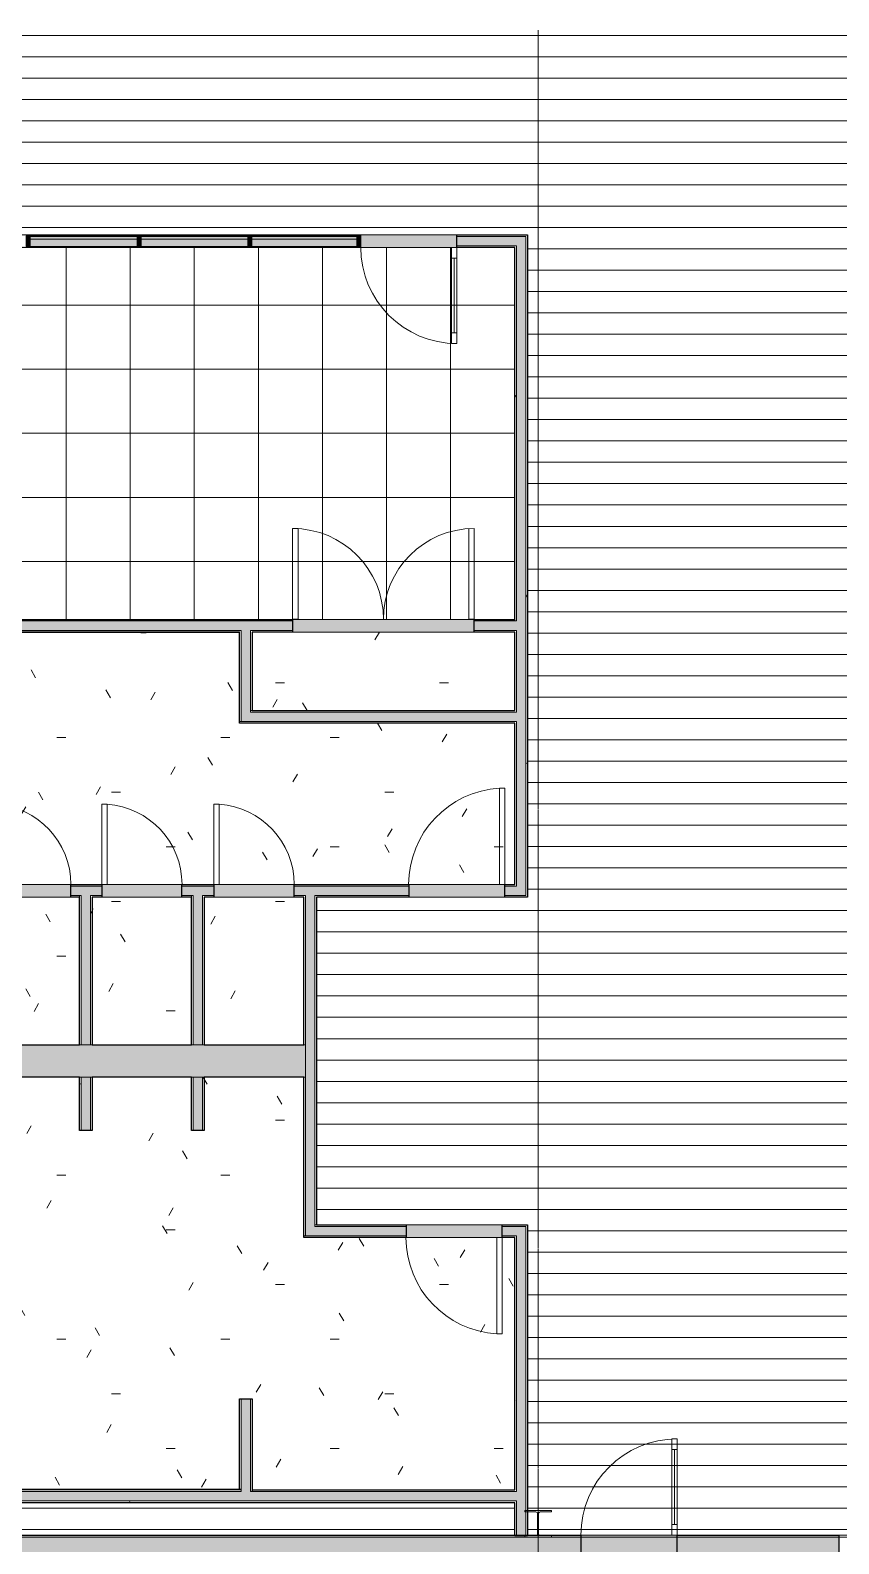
# Model space of a CAD drawing. Header units: inches. Extents: x -2114 to 4522, y -999 to 1712.
# Drawn here: x 932 to 1235, y -691 to -124 of the extents above; entities that cross this region are included whole.
import ezdxf

# ---------------------------------------------------------------- set-up
doc = ezdxf.new("R2010")
doc.units = ezdxf.units.IN
doc.header["$MEASUREMENT"] = 0
doc.linetypes.add('Grid Line 1_2_', pattern=[0.875, 0.5, -0.125, 0.125, -0.125])
for name, color, linetype, lineweight in [('A-CLNG-PATT', 13, 'Continuous', 9), ('A-DOOR', 31, 'Continuous', 9), ('A-DOOR-GLAZ', 31, 'Continuous', 15), ('A-GLAZ-CURT', 52, 'Continuous', 9), ('A-GLAZ-CWMG', 51, 'Continuous', 9), ('A-ROOF-PATT', 132, 'Continuous', 9), ('A-WALL', 113, 'Continuous', 9), ('A-WALL-PATT', 111, 'Continuous', 25), ('I-WALL', 2, 'Continuous', 9), ('L-SITE-WALL', 31, 'Continuous', 9), ('Q-SPCQ', 91, 'Continuous', 9), ('S-COLS', 52, 'Continuous', 9), ('S-GRID', 1, 'Continuous', 9)]:
    doc.layers.add(name, color=color, linetype=linetype, lineweight=lineweight)
pattern_1 = [(0, (0, 0), (81.92, 20.48), [3.379, -58.061, 3.379, -58.061, -327.68]), (0, (0, 0), (81.92, 20.48), [-122.88, 3.379, -119.501, 3.379, -58.061, -143.36]), (0, (0, 0), (81.92, 20.48), [-307.2, 3.379, -37.581, 3.379, -99.021]), (120, (30.72, 10.24), (-58.6962, 60.7048), [3.379, -58.061, 3.379, -58.061, -327.68]), (120, (30.72, 10.24), (-58.6962, 60.7048), [-122.88, 3.379, -119.501, 3.379, -58.061, -143.36]), (120, (30.72, 10.24), (-58.6962, 60.7048), [-307.2, 3.379, -37.581, 3.379, -99.021]), (240, (40.96, 51.2), (-23.2238, -81.1848), [3.379, -58.061, 3.379, -58.061, -327.68]), (240, (40.96, 51.2), (-23.2238, -81.1848), [-122.88, 3.379, -119.501, 3.379, -58.061, -143.36]), (240, (40.96, 51.2), (-23.2238, -81.1848), [-307.2, 3.379, -37.581, 3.379, -99.021])]

# ---------------------------------------------------------------- blocks, each defined once
blk = doc.blocks.new('Single-Glass 1 - 36_ x 84_-598703-REFLECTED CEILING PLAN - WAREHOUSE')
at = {"layer": 'A-DOOR', "color": 90, "lineweight": 13}
for p, q in [((16, 37.625), (16, 41.625)), ((18, 41.625), (16, 41.625)), ((18, 37.625), (18, 41.625)), ((16, 37.625), (18, 37.625)), ((16, 9.625), (18, 9.625)), ((16, 5.625), (16, 9.625)), ((18, 5.625), (18, 9.625)), ((18, 5.625), (16, 5.625))]:
    blk.add_line(p, q, dxfattribs=at)
at = {"layer": 'A-DOOR', "color": 7}
for p, q in [((16, 9.625), (16, 37.625)), ((18, 9.625), (18, 37.625))]:
    blk.add_line(p, q, dxfattribs=at)
blk.add_arc((18, 5.625), 36, 90, 180, dxfattribs=at)
at = {"layer": 'A-DOOR-GLAZ', "color": 130}
blk.add_line((17, 37.625), (17, 9.625), dxfattribs=at)
blk = doc.blocks.new('Open Source Metal Building_Exterior_rvt-1-REFLECTED CEILING PLAN - WAREHOUSE')
at = {"layer": 'A-ROOF-PATT'}
h = blk.add_hatch(dxfattribs=at)
h.set_pattern_fill('FP_18', style=0, pattern_type=2)
h.set_pattern_definition([(180, (-24239.079, 22238.23), (1e-15, 7.993), [])])
h.paths.add_polyline_path([(-2112.12, -700.56), (367.94, -700.56), (367.94, -698.96), (-2113.62, -698.96), (-2113.62, -700.56), (-2113.19, -700.56)], flags=0)
h.paths.add_polyline_path([(889.03, -700.56), (891.64, -700.56), (891.64, -698.96), (641.67, -698.96), (641.67, -700.56), (862.26, -700.56)], flags=0)
h.paths.add_polyline_path([(4511.44, -700.56), (4521.94, -700.56), (4521.94, -698.96), (2044.81, -698.96), (2044.81, -700.56), (2852.15, -700.56)], flags=0)
h.paths.add_polyline_path([(634.17, -700.56), (634.17, -698.96), (627.56, -698.96), (627.56, -700.56)], flags=0)
h.paths.add_polyline_path([(622.81, -700.56), (622.81, -698.96), (387.19, -698.96), (387.19, -700.56), (618.25, -700.56)], flags=0)
h.paths.add_polyline_path([(379.69, -700.56), (379.69, -698.96), (379.19, -698.96), (379.19, -700.56)], flags=0)
h.paths.add_polyline_path([(1945.19, -699.59), (1945.19, -698.96), (1944.56, -698.96), (1944.56, -699.59)], flags=0)
h.paths.add_polyline_path([(1769.05, -687.71), (1800.56, -687.7), (1800.77, -687.21), (1800.77, -679.73), (1800.56, -679.24), (1800.08, -679.04), (1795.94, -679.04), (1795.94, -678.48), (1805.94, -678.48), (1805.94, -679.04), (1801.8, -679.04), (1801.31, -679.24), (1801.11, -679.73), (1801.11, -687.21), (1801.34, -687.71), (2028.94, -687.7), (2029.14, -687.21), (2029.14, -679.73), (2028.94, -679.24), (2028.45, -679.04), (2024.31, -679.04), (2024.31, -678.48), (2034.31, -678.48), (2034.31, -679.04), (2030.17, -679.04), (2029.68, -679.24), (2029.48, -679.73), (2029.48, -687.21), (2029.71, -687.71), (4510.69, -687.71), (4510.69, 505.06), (-2102.37, 505.06), (-2102.37, -325.34), (-1740, -325.34), (-1740, -687.71), (383.06, -687.7), (383.27, -687.21), (383.27, -679.73), (383.06, -679.24), (382.58, -679.04), (378.44, -679.04), (378.44, -678.48), (388.44, -678.48), (388.44, -679.04), (384.3, -679.04), (383.81, -679.24), (383.61, -679.73), (383.61, -687.21), (383.84, -687.71), (637.54, -687.7), (637.75, -687.21), (637.75, -679.73), (637.54, -679.24), (637.05, -679.04), (632.92, -679.04), (632.92, -678.48), (642.92, -678.48), (642.92, -679.04), (638.78, -679.04), (638.29, -679.24), (638.09, -679.73), (638.09, -687.21), (638.32, -687.71), (760.61, -687.71), (760.61, -200.84), (1118.36, -200.84), (1118.36, -448.84), (1039.36, -448.84), (1039.36, -571.59), (1118.36, -571.59), (1118.36, -678.48), (1127.35, -678.48), (1127.35, -679.04), (1123.21, -679.04), (1122.73, -679.24), (1122.52, -679.73), (1122.52, -687.21), (1122.75, -687.71), (1348.98, -687.7), (1349.18, -687.21), (1349.18, -679.73), (1348.98, -679.24), (1348.49, -679.04), (1344.35, -679.04), (1344.35, -678.48), (1354.35, -678.48), (1354.35, -679.04), (1350.21, -679.04), (1349.73, -679.24), (1349.52, -679.73), (1349.52, -687.21), (1349.75, -687.71), (1591.98, -687.7), (1592.18, -687.21), (1592.18, -679.73), (1591.98, -679.24), (1591.49, -679.04), (1587.35, -679.04), (1587.35, -678.48), (1597.35, -678.48), (1597.35, -679.04), (1593.21, -679.04), (1592.73, -679.24), (1592.52, -679.73), (1592.52, -687.21), (1592.75, -687.71), (1644.4, -687.71)], flags=0)
h.paths.add_polyline_path([(765.36, -687.71), (895.02, -687.7), (895.23, -687.21), (895.23, -679.73), (895.02, -679.24), (894.53, -679.04), (890.39, -679.04), (890.39, -678.48), (900.39, -678.48), (900.39, -679.04), (896.26, -679.04), (895.77, -679.24), (895.56, -679.73), (895.56, -687.21), (895.79, -687.71), (1113.61, -687.71), (1113.61, -675.59), (765.36, -675.59)], flags=0)
h.paths.add_polyline_path([(1118.36, -687.71), (1121.98, -687.7), (1122.18, -687.21), (1122.18, -679.73), (1121.98, -679.24), (1121.49, -679.04), (1118.36, -679.04), (1118.36, -687.7)], flags=0)
at = {"layer": 'A-WALL-PATT', "lineweight": 9}
h = blk.add_hatch(dxfattribs=at)
h.set_pattern_fill('FP_14', color=253, style=0, pattern_type=2)
h.set_pattern_definition([(161.57, (1.28, 1.28), (-10.2404037, -0.0005683), [0, -72.858, 8.09, 0]), (18.43, (-1.28, 1.28), (-10.2404037, 0.0005683), [0, -72.858, 8.09, 0]), (108.43, (1.28, 1.28), (5.118465, -25.601926), [24.282, -56.666]), (71.57, (-1.28, 1.28), (5.118465, 25.601926), [24.282, -56.666])])
h.paths.add_polyline_path([(4519.44, -696.46), (4519.44, -688.46), (1644.4, -688.46), (1644.4, -696.46), (2852.15, -696.46)], flags=0)
h.paths.add_polyline_path([(-2103.12, -696.46), (385.56, -696.46), (385.56, -688.46), (-2103.12, -688.46)], flags=0)
h.paths.add_polyline_path([(1608.4, -696.46), (1608.4, -688.46), (1540.94, -688.46), (1540.94, -696.46)], flags=0)
h.paths.add_polyline_path([(421.56, -696.46), (1138.4, -696.46), (1138.4, -688.46), (421.56, -688.46)], flags=0)
h.paths.add_polyline_path([(1234.94, -696.46), (1234.94, -688.46), (1174.4, -688.46), (1174.4, -696.46), (1227.5, -696.46)], flags=0)
at = {"layer": 'L-SITE-WALL', "lineweight": 5}
h = blk.add_hatch(color=21, dxfattribs=at)
h.paths.add_polyline_path([(922.87, -688.46), (1138.4, -688.46), (1138.4, -687.71), (421.56, -687.71), (421.56, -688.46), (889.03, -688.46)], flags=0)
h.paths.add_polyline_path([(4511.44, -688.46), (4511.44, -687.71), (1644.4, -687.71), (1644.4, -688.46), (2852.15, -688.46)], flags=0)
h.paths.add_polyline_path([(-2102.37, -688.46), (385.56, -688.46), (385.56, -687.71), (-2102.37, -687.71)], flags=0)
h.paths.add_polyline_path([(1608.4, -688.46), (1608.4, -687.71), (1540.94, -687.71), (1540.94, -688.46)], flags=0)
h.paths.add_polyline_path([(1234.94, -688.46), (1234.94, -687.71), (1174.4, -687.71), (1174.4, -688.46), (1227.5, -688.46)], flags=0)
blk.add_hatch(color=8, dxfattribs=at).paths.add_polyline_path([(1138.4, -698.96), (1174.4, -698.96), (1174.4, -687.71), (1138.4, -687.71), (1138.4, -697.46)], flags=0)
at = {"layer": 'A-WALL', "color": 7}
for p, q in [((421.56, -688.46), (1138.4, -688.46)), ((1174.4, -688.46), (1234.94, -688.46))]:
    blk.add_line(p, q, dxfattribs=at)
at = {"layer": 'L-SITE-WALL', "color": 250, "lineweight": 25}
for p, q in [((421.56, -687.71), (1138.4, -687.71)), ((1138.4, -687.71), (1138.4, -698.96)), ((1174.4, -698.96), (1174.4, -687.71)), ((1174.4, -687.71), (1234.94, -687.71)), ((1234.94, -687.71), (1234.94, -698.96))]:
    blk.add_line(p, q, dxfattribs=at)
at = {"layer": 'L-SITE-WALL', "color": 7}
for p, q in [((1174.4, -687.71), (1138.4, -687.71)), ((1348.95, -687.71), (1234.94, -687.71))]:
    blk.add_line(p, q, dxfattribs=at)
at = {"layer": 'S-COLS', "color": 130, "lineweight": 15}
for p, q in [((1117.35, -678.48), (1127.35, -678.48)), ((1117.35, -679.04), (1117.35, -678.48)), ((1121.49, -679.04), (1117.35, -679.04)), ((1122.18, -687.21), (1122.18, -679.73)), ((1122.52, -679.73), (1122.52, -687.21)), ((1127.35, -679.04), (1123.21, -679.04)), ((1127.35, -678.48), (1127.35, -679.04)), ((1117.35, -688.46), (1117.35, -687.9)), ((1117.35, -687.9), (1121.49, -687.9)), ((1127.35, -688.46), (1117.35, -688.46)), ((1123.21, -687.9), (1127.35, -687.9)), ((1127.35, -687.9), (1127.35, -688.46))]:
    blk.add_line(p, q, dxfattribs=at)
for centre, start, end in [((1121.49, -679.73), 0, 90), ((1123.21, -679.73), 90, 180), ((1121.49, -687.21), 270, 0), ((1123.21, -687.21), 180, 270)]:
    blk.add_arc(centre, 0.691, start, end, dxfattribs=at)
at = {"layer": 'S-GRID', "linetype": 'Grid Line 1_2_'}
for p, q in [((1122.35, -999.48), (1122.35, -124.28)), ((329.05, -688.46), (2105.65, -688.46))]:
    blk.add_line(p, q, dxfattribs=at)
at = {"lineweight": 9}
blk.add_blockref('Single-Glass 1 - 36_ x 84_-598703-REFLECTED CEILING PLAN - WAREHOUSE', (1156.4, -693.34), dxfattribs=at)
blk = doc.blocks.new('Single-Flush - 36_ x 84_-340239-REFLECTED CEILING PLAN - WAREHOUSE')
at = {"layer": 'A-DOOR', "lineweight": 13}
for p, q in [((16, 2.37), (16, 38.39)), ((18, 38.39), (16, 38.39)), ((18, 2.37), (18, 38.39)), ((18, 2.37), (16, 2.37))]:
    blk.add_line(p, q, dxfattribs=at)
at = {"layer": 'A-DOOR'}
blk.add_arc((18, 2.37), 36.07, 93.1789, 180, dxfattribs=at)
blk = doc.blocks.new('Single-Flush - 36_ x 84_-340240-REFLECTED CEILING PLAN - WAREHOUSE')
at = {"layer": 'A-DOOR', "lineweight": 13}
for p, q in [((16, -2.37), (16, -38.39)), ((18, -2.37), (16, -2.37)), ((18, -2.37), (18, -38.39)), ((18, -38.39), (16, -38.39))]:
    blk.add_line(p, q, dxfattribs=at)
at = {"layer": 'A-DOOR'}
blk.add_arc((18, -2.37), 36.07, 180, 266.8211, dxfattribs=at)
blk = doc.blocks.new('Single-Flush - 30_ x 80_-506743-REFLECTED CEILING PLAN - WAREHOUSE')
at = {"layer": 'A-DOOR', "lineweight": 13}
for p, q in [((13, -2.375), (13, -32.375)), ((15, -2.375), (13, -2.375)), ((15, -2.375), (15, -32.375)), ((15, -32.375), (13, -32.375))]:
    blk.add_line(p, q, dxfattribs=at)
at = {"layer": 'A-DOOR'}
blk.add_arc((15, -2.375), 30.067, 180, 266.18593, dxfattribs=at)
blk = doc.blocks.new('Rectangular Mullion - 2_5_ x 5_ rectangular-700938-REFLECTED CEILING PLAN - WAREHOUSE')
at = {"layer": 'A-GLAZ-CWMG'}
h = blk.add_hatch(color=256, dxfattribs=at)
h.paths.add_polyline_path([(1054.48, -205.21), (1054.48, -202.46), (1015.23, -202.46), (1015.23, -205.21)], flags=0)
h.paths.add_polyline_path([(1054.48, -201.46), (1054.48, -201.21), (1015.23, -201.21), (1015.23, -201.46)], flags=0)
for p, q in [((1015.23, -201.21), (1054.48, -201.21)), ((1015.23, -205.21), (1054.48, -205.21))]:
    blk.add_line(p, q, dxfattribs=at)
blk = doc.blocks.new('Rectangular Mullion - 2_5_ x 5_ rectangular-613860-REFLECTED CEILING PLAN - WAREHOUSE')
at = {"layer": 'A-GLAZ-CWMG'}
blk.add_hatch(color=256, dxfattribs=at).paths.add_polyline_path([(0, 2), (0, -2), (-1.5, -2), (-1.5, 2)], flags=0)
at = {"layer": 'A-GLAZ-CWMG', "lineweight": 13}
for p, q in [((0, 2), (-1.5, 2)), ((-1.5, 2), (-1.5, -2)), ((0, -2), (0, 2)), ((-1.5, -2), (0, -2))]:
    blk.add_line(p, q, dxfattribs=at)
blk = doc.blocks.new('System Panel - Glazed-700943-REFLECTED CEILING PLAN - WAREHOUSE')
at = {"layer": 'A-GLAZ-CURT'}
blk.add_hatch(color=256, dxfattribs=at).paths.add_polyline_path([(-20, 0.75), (20, 0.75), (20, 1.75), (-20, 1.75)], flags=0)
for p, q in [((-20, 0.75), (-20, 1.75)), ((-20, 1.75), (20, 1.75)), ((20, 0.75), (-20, 0.75)), ((20, 1.75), (20, 0.75))]:
    blk.add_line(p, q, dxfattribs=at)
blk = doc.blocks.new('System Panel - Glazed-700944-REFLECTED CEILING PLAN - WAREHOUSE')
at = {"layer": 'A-GLAZ-CURT'}
blk.add_hatch(color=256, dxfattribs=at).paths.add_polyline_path([(20, 0.75), (20, 1.75), (-20, 1.75), (-20, 0.75)], flags=0)
for p, q in [((-20, 0.75), (-20, 1.75)), ((-20, 1.75), (20, 1.75)), ((20, 0.75), (-20, 0.75)), ((20, 1.75), (20, 0.75))]:
    blk.add_line(p, q, dxfattribs=at)
blk = doc.blocks.new('Rectangular Mullion - 2_5_ x 5_ rectangular-700940-REFLECTED CEILING PLAN - WAREHOUSE')
at = {"layer": 'A-GLAZ-CWMG'}
h = blk.add_hatch(color=256, dxfattribs=at)
h.paths.add_polyline_path([(807.73, -205.21), (847.73, -205.21), (847.73, -202.46), (807.73, -202.46)], flags=0)
h.paths.add_polyline_path([(821.33, -201.46), (847.73, -201.46), (847.73, -201.21), (807.73, -201.21), (807.73, -201.46)], flags=0)
for p, q in [((807.73, -201.21), (847.73, -201.21)), ((807.73, -205.21), (847.73, -205.21))]:
    blk.add_line(p, q, dxfattribs=at)
blk = doc.blocks.new('Rectangular Mullion - 2_5_ x 5_ rectangular-613858-REFLECTED CEILING PLAN - WAREHOUSE')
at = {"layer": 'A-GLAZ-CWMG'}
blk.add_hatch(color=256, dxfattribs=at).paths.add_polyline_path([(0.75, 2), (0.75, -2), (-0.75, -2), (-0.75, 2)], flags=0)
at = {"layer": 'A-GLAZ-CWMG', "lineweight": 13}
for p, q in [((0.75, 2), (-0.75, 2)), ((-0.75, 2), (-0.75, -2)), ((0.75, -2), (0.75, 2)), ((-0.75, -2), (0.75, -2))]:
    blk.add_line(p, q, dxfattribs=at)
blk = doc.blocks.new('Single-Glass 1 - 36_ x 84_-564716-REFLECTED CEILING PLAN - WAREHOUSE')
at = {"layer": 'A-DOOR', "lineweight": 13}
for p, q in [((16, -2.375), (16, -6.375)), ((18, -2.375), (16, -2.375)), ((18, -2.375), (18, -6.375)), ((16, -6.375), (18, -6.375)), ((16, -34.375), (16, -38.375)), ((16, -34.375), (18, -34.375)), ((18, -38.375), (16, -38.375)), ((18, -34.375), (18, -38.375))]:
    blk.add_line(p, q, dxfattribs=at)
at = {"layer": 'A-DOOR'}
for p, q in [((16, -6.375), (16, -34.375)), ((18, -6.375), (18, -34.375))]:
    blk.add_line(p, q, dxfattribs=at)
blk.add_arc((18, -2.375), 36, 180, 270, dxfattribs=at)
at = {"layer": 'A-DOOR-GLAZ'}
blk.add_line((17, -34.375), (17, -6.375), dxfattribs=at)
blk = doc.blocks.new('System Panel - Glazed-700942-REFLECTED CEILING PLAN - WAREHOUSE')
at = {"layer": 'A-GLAZ-CURT'}
blk.add_hatch(color=256, dxfattribs=at).paths.add_polyline_path([(19.625, 0.75), (19.625, 1.75), (-19.625, 1.75), (-19.625, 0.75)], flags=0)
for p, q in [((-19.625, 0.75), (-19.625, 1.75)), ((-19.625, 1.75), (19.625, 1.75)), ((19.625, 0.75), (-19.625, 0.75)), ((19.625, 1.75), (19.625, 0.75))]:
    blk.add_line(p, q, dxfattribs=at)
blk = doc.blocks.new('Bradley-Washroom_Accessories-Mirrors-747_Standard - 60_ x 36_ _ BradEX 2-663032-REFLECTED CEILING PLAN - WAREHOUSE')
at = {"layer": 'Q-SPCQ'}
h = blk.add_hatch(color=256, dxfattribs=at)
h.paths.add_polyline_path([(902.01, -670.84), (902.01, -670.59), (867.01, -670.59), (867.01, -670.84), (889.03, -670.84)], flags=0)
h.paths.add_polyline_path([(904.01, -670.84), (974.01, -670.84), (974.01, -670.59), (904.01, -670.59)], flags=0)
h.paths.add_polyline_path([(976.01, -670.84), (1011.01, -670.84), (1011.01, -670.59), (976.01, -670.59)], flags=0)
for points in [[(904.01, -670.84), (904.01, -670.55), (902.01, -670.55), (902.01, -670.84)], [(976.01, -670.84), (976.01, -670.55), (974.01, -670.55), (974.01, -670.84)]]:
    blk.add_hatch(color=256, dxfattribs=at).paths.add_polyline_path(points, flags=0)
for p, q in [((902.01, -670.59), (867.01, -670.59)), ((867.01, -670.84), (867.01, -670.59)), ((867.01, -670.84), (902.01, -670.84)), ((902.01, -670.55), (902.01, -670.84)), ((904.01, -670.55), (902.01, -670.55)), ((904.01, -670.84), (902.01, -670.84)), ((904.01, -670.84), (904.01, -670.55)), ((974.01, -670.59), (904.01, -670.59)), ((904.01, -670.84), (974.01, -670.84)), ((974.01, -670.55), (974.01, -670.84)), ((976.01, -670.55), (974.01, -670.55)), ((976.01, -670.84), (974.01, -670.84)), ((976.01, -670.84), (976.01, -670.55)), ((1011.01, -670.59), (976.01, -670.59)), ((976.01, -670.84), (1011.01, -670.84)), ((1011.01, -670.84), (1011.01, -670.59))]:
    blk.add_line(p, q, dxfattribs=at)
blk = doc.blocks.new('Double-Flush - 68_ x 80_-701900-REFLECTED CEILING PLAN - WAREHOUSE')
at = {"layer": 'A-DOOR', "lineweight": 13}
for p, q in [((-34, 36.38), (-32, 36.38)), ((-34, 2.38), (-34, 36.38)), ((-32, 2.38), (-32, 36.38)), ((32, 2.38), (32, 36.32)), ((34, 2.38), (34, 36.38)), ((-34, 2.38), (-32, 2.38)), ((34, 2.38), (32, 2.38))]:
    blk.add_line(p, q, dxfattribs=at)
at = {"layer": 'A-DOOR'}
for centre, start, end in [((-34, 2.38), 0, 90), ((34, 2.38), 90, 180)]:
    blk.add_arc(centre, 34, start, end, dxfattribs=at)

msp = doc.modelspace()

# ---------------------------------------------------------------- hatches: boundary and pattern name
at = {"layer": 'A-CLNG-PATT'}
h = msp.add_hatch(dxfattribs=at)
h.set_pattern_fill('FP_11', color=256, style=0, pattern_type=2)
h.set_pattern_definition([(180, (945.61, -275.21), (3e-15, 24), []), (90, (945.61, -275.21), (24, -1e-15), [])])
h.paths.add_polyline_path([(821.33, -344.84), (1113.61, -344.84), (1113.61, -205.59), (765.36, -205.59), (765.36, -344.84)], flags=0)
h = msp.add_hatch(dxfattribs=at)
h.set_pattern_fill('FP_1', color=256, style=0, pattern_type=2)
h.set_pattern_definition(pattern_1)
h.paths.add_polyline_path([(1024.42, -444.09), (1113.61, -444.09), (1113.61, -383.71), (1010.61, -383.71), (1010.61, -349.84), (867.01, -349.84), (867.01, -383.71), (765.36, -383.71), (765.36, -444.09), (1000.98, -444.09)], flags=0)
h.paths.add_polyline_path([(821.33, -378.96), (862.26, -378.96), (862.26, -349.59), (765.36, -349.59), (765.36, -378.96), (779.81, -378.96)], flags=0)
h.paths.add_polyline_path([(1113.61, -378.96), (1113.61, -349.59), (1015.36, -349.59), (1015.36, -378.96), (1092.11, -378.96)], flags=0)
h = msp.add_hatch(dxfattribs=at)
h.set_pattern_fill('FP_1', color=256, style=0, pattern_type=2)
h.set_pattern_definition(pattern_1)
h.paths.add_polyline_path([(950.61, -504.21), (950.61, -448.84), (914.11, -448.84), (914.11, -504.21)], flags=0)
h = msp.add_hatch(dxfattribs=at)
h.set_pattern_fill('FP_1', color=256, style=0, pattern_type=2)
h.set_pattern_definition(pattern_1)
h.paths.add_polyline_path([(956.72, -504.21), (992.61, -504.21), (992.61, -448.84), (955.36, -448.84), (955.36, -504.21)], flags=0)
h = msp.add_hatch(dxfattribs=at)
h.set_pattern_fill('FP_1', color=256, style=0, pattern_type=2)
h.set_pattern_definition(pattern_1)
h.paths.add_polyline_path([(997.36, -504.21), (1034.61, -504.21), (1034.61, -448.84), (997.36, -448.84), (997.36, -451.79)], flags=0)
h = msp.add_hatch(dxfattribs=at)
h.set_pattern_fill('FP_1', color=256, style=0, pattern_type=2)
h.set_pattern_definition(pattern_1)
h.paths.add_polyline_path([(765.36, -670.84), (862.26, -670.84), (862.26, -641.46), (765.36, -641.46), (765.36, -644.94)], flags=0)
h.paths.add_polyline_path([(1015.36, -670.84), (1113.61, -670.84), (1113.61, -576.34), (1034.61, -576.34), (1034.61, -516.21), (997.36, -516.21), (997.36, -536.21), (992.61, -536.21), (992.61, -516.21), (955.36, -516.21), (955.36, -536.21), (950.61, -536.21), (950.61, -516.21), (914.11, -516.21), (914.11, -576.34), (765.36, -576.34), (765.36, -636.71), (867.01, -636.71), (867.01, -670.59), (1010.61, -670.59), (1010.61, -636.71), (1015.36, -636.71), (1015.36, -644.94)], flags=0)
at = {"layer": 'A-WALL'}
msp.add_hatch(color=256, dxfattribs=at).paths.add_polyline_path([(872.23, -516.21), (1035.23, -516.21), (1035.23, -504.21), (764.73, -504.21), (764.73, -516.21), (868.73, -516.21)], flags=0)
at = {"layer": 'A-WALL-PATT', "lineweight": 9}
h = msp.add_hatch(dxfattribs=at)
h.set_pattern_fill('FP_1', color=256, style=0, pattern_type=2)
h.set_pattern_definition(pattern_1)
h.paths.add_polyline_path([(1113.61, -201.46), (1117.73, -201.46), (1117.73, -200.84), (1091.98, -200.84), (1091.98, -201.46), (1092.11, -201.46)], flags=0)
h.paths.add_polyline_path([(764.73, -201.46), (765.48, -201.46), (765.48, -200.84), (761.23, -200.84), (761.23, -201.46)], flags=0)
h = msp.add_hatch(dxfattribs=at)
h.set_pattern_fill('FP_1', color=256, style=0, pattern_type=2)
h.set_pattern_definition(pattern_1)
h.paths.add_polyline_path([(1117.73, -344.84), (1118.36, -344.84), (1118.36, -200.84), (1117.73, -200.84), (1117.73, -258.63)], flags=0)
h = msp.add_hatch(dxfattribs=at)
h.set_pattern_fill('FP_1', color=256, style=0, pattern_type=2)
h.set_pattern_definition(pattern_1)
h.paths.add_polyline_path([(1114.23, -345.46), (1114.23, -204.96), (1113.61, -204.96), (1113.61, -345.46)], flags=0)
h = msp.add_hatch(dxfattribs=at)
h.set_pattern_fill('FP_1', color=256, style=0, pattern_type=2)
h.set_pattern_definition(pattern_1)
h.paths.add_polyline_path([(760.61, -345.46), (761.23, -345.46), (761.23, -344.84), (760.61, -344.84)], flags=0)
h.paths.add_polyline_path([(765.36, -345.46), (1030.48, -345.46), (1030.48, -344.84), (765.36, -344.84)], flags=0)
h.paths.add_polyline_path([(1113.61, -345.46), (1113.61, -344.84), (1098.48, -344.84), (1098.48, -345.46)], flags=0)
h.paths.add_polyline_path([(1118.36, -345.46), (1118.36, -344.84), (1117.73, -344.84), (1117.73, -345.46)], flags=0)
h = msp.add_hatch(dxfattribs=at)
h.set_pattern_fill('FP_1', color=256, style=0, pattern_type=2)
h.set_pattern_definition(pattern_1)
h.paths.add_polyline_path([(1117.73, -448.21), (1118.36, -448.21), (1118.36, -345.46), (1117.73, -345.46), (1117.73, -444.71)], flags=0)
h = msp.add_hatch(dxfattribs=at)
h.set_pattern_fill('FP_1', color=256, style=0, pattern_type=2)
h.set_pattern_definition(pattern_1)
h.paths.add_polyline_path([(764.73, -349.59), (862.89, -349.59), (862.89, -348.96), (764.73, -348.96)], flags=0)
h.paths.add_polyline_path([(866.61, -349.59), (1011.23, -349.59), (1011.23, -348.96), (866.39, -348.96), (866.39, -349.59)], flags=0)
h.paths.add_polyline_path([(1014.73, -349.59), (1030.48, -349.59), (1030.48, -348.96), (1014.73, -348.96)], flags=0)
h.paths.add_polyline_path([(1114.23, -349.59), (1114.23, -348.96), (1098.48, -348.96), (1098.48, -349.59), (1113.61, -349.59)], flags=0)
h = msp.add_hatch(dxfattribs=at)
h.set_pattern_fill('FP_1', color=256, style=0, pattern_type=2)
h.set_pattern_definition(pattern_1)
h.paths.add_polyline_path([(1024.42, -379.59), (1113.61, -379.59), (1113.61, -378.96), (1014.73, -378.96), (1014.73, -379.59), (1015.36, -379.59)], flags=0)
h = msp.add_hatch(dxfattribs=at)
h.set_pattern_fill('FP_1', color=256, style=0, pattern_type=2)
h.set_pattern_definition(pattern_1)
h.paths.add_polyline_path([(1113.61, -383.71), (1113.61, -383.09), (1010.61, -383.09), (1010.61, -383.71), (1092.11, -383.71)], flags=0)
h = msp.add_hatch(dxfattribs=at)
h.set_pattern_fill('FP_1', color=256, style=0, pattern_type=2)
h.set_pattern_definition(pattern_1)
h.paths.add_polyline_path([(955.36, -504.21), (955.36, -448.84), (954.73, -448.84), (954.73, -504.21)], flags=0)
h = msp.add_hatch(dxfattribs=at)
h.set_pattern_fill('FP_1', color=256, style=0, pattern_type=2)
h.set_pattern_definition(pattern_1)
h.paths.add_polyline_path([(951.23, -536.21), (951.23, -516.21), (950.61, -516.21), (950.61, -536.21)], flags=0)
h = msp.add_hatch(dxfattribs=at)
h.set_pattern_fill('FP_1', color=256, style=0, pattern_type=2)
h.set_pattern_definition(pattern_1)
h.paths.add_polyline_path([(997.36, -536.21), (997.36, -516.21), (996.73, -516.21), (996.73, -536.21)], flags=0)
h = msp.add_hatch(dxfattribs=at)
h.set_pattern_fill('FP_1', color=256, style=0, pattern_type=2)
h.set_pattern_definition(pattern_1)
h.paths.add_polyline_path([(1114.23, -687.96), (1114.23, -674.96), (1113.61, -674.96), (1113.61, -687.96)], flags=0)
h.paths.add_polyline_path([(1114.23, -671.46), (1114.23, -575.71), (1113.61, -575.71), (1113.61, -671.46)], flags=0)
h = msp.add_hatch(dxfattribs=at)
h.set_pattern_fill('FP_1', color=256, style=0, pattern_type=2)
h.set_pattern_definition(pattern_1)
h.paths.add_polyline_path([(764.73, -671.46), (862.89, -671.46), (862.89, -670.84), (764.73, -670.84)], flags=0)
h.paths.add_polyline_path([(889.03, -671.46), (1011.23, -671.46), (1011.23, -670.84), (866.39, -670.84), (866.39, -671.46)], flags=0)
h.paths.add_polyline_path([(1014.73, -671.46), (1113.61, -671.46), (1113.61, -670.84), (1014.73, -670.84)], flags=0)
h = msp.add_hatch(dxfattribs=at)
h.set_pattern_fill('FP_1', color=256, style=0, pattern_type=2)
h.set_pattern_definition(pattern_1)
h.paths.add_polyline_path([(765.36, -675.59), (1113.61, -675.59), (1113.61, -674.96), (765.36, -674.96)], flags=0)
at = {"layer": 'I-WALL', "lineweight": 5}
h = msp.add_hatch(color=256, dxfattribs=at)
h.paths.add_polyline_path([(1091.98, -204.96), (1114.23, -204.96), (1114.23, -201.46), (1091.98, -201.46)], flags=0)
h.paths.add_polyline_path([(764.73, -204.96), (765.48, -204.96), (765.48, -201.46), (764.73, -201.46)], flags=0)
h = msp.add_hatch(color=256, dxfattribs=at)
h.paths.add_polyline_path([(1015.23, -205.59), (1055.98, -205.59), (1055.98, -205.21), (765.48, -205.21), (765.48, -205.59), (1013.73, -205.59)], flags=0)
h.paths.add_polyline_path([(972.23, -201.21), (1055.98, -201.21), (1055.98, -200.84), (765.48, -200.84), (765.48, -201.21), (956.72, -201.21)], flags=0)
for points in [[(1091.98, -205.59), (1091.98, -200.84), (1055.98, -200.84), (1055.98, -205.59)], [(1117.73, -345.46), (1117.73, -201.46), (1114.23, -201.46), (1114.23, -345.46)], [(1098.48, -349.59), (1098.48, -344.84), (1030.48, -344.84), (1030.48, -349.59), (1095.78, -349.59)], [(1011.23, -383.09), (1014.73, -383.09), (1014.73, -348.96), (1011.23, -348.96), (1011.23, -355.21)], [(1114.23, -444.71), (1117.73, -444.71), (1117.73, -348.96), (1114.23, -348.96), (1114.23, -444.09)], [(1015.36, -383.09), (1114.23, -383.09), (1114.23, -379.59), (1014.73, -379.59), (1014.73, -383.09)], [(947.36, -448.84), (947.36, -444.09), (917.36, -444.09), (917.36, -448.84), (922.87, -448.84)], [(988.98, -448.84), (988.98, -444.09), (958.98, -444.09), (958.98, -448.84)], [(1030.98, -448.84), (1030.98, -444.09), (1000.98, -444.09), (1000.98, -448.84), (1024.42, -448.84)], [(1073.98, -448.84), (1109.98, -448.84), (1109.98, -444.09), (1073.98, -444.09), (1073.98, -448.21)], [(954.73, -504.21), (954.73, -448.21), (951.23, -448.21), (951.23, -504.21)], [(996.73, -504.21), (996.73, -448.21), (993.23, -448.21), (993.23, -504.21)], [(1038.73, -575.71), (1038.73, -448.21), (1035.23, -448.21), (1035.23, -575.71)], [(954.73, -536.21), (954.73, -516.21), (951.23, -516.21), (951.23, -536.21)], [(996.73, -536.21), (996.73, -516.21), (993.23, -516.21), (993.23, -536.21)], [(1092.11, -576.34), (1108.98, -576.34), (1108.98, -571.59), (1072.98, -571.59), (1072.98, -576.34)], [(1114.23, -687.96), (1117.73, -687.96), (1117.73, -572.21), (1114.23, -572.21), (1114.23, -674.96)], [(1014.73, -671.46), (1014.73, -636.71), (1011.23, -636.71), (1011.23, -671.46)], [(765.36, -674.96), (1114.23, -674.96), (1114.23, -671.46), (764.73, -671.46), (764.73, -674.96)]]:
    msp.add_hatch(color=256, dxfattribs=at).paths.add_polyline_path(points, flags=0)
h = msp.add_hatch(color=256, dxfattribs=at)
h.paths.add_polyline_path([(761.23, -348.96), (1030.48, -348.96), (1030.48, -345.46), (761.23, -345.46)], flags=0)
h.paths.add_polyline_path([(1098.48, -348.96), (1117.73, -348.96), (1117.73, -345.46), (1098.48, -345.46)], flags=0)
h = msp.add_hatch(color=256, dxfattribs=at)
h.paths.add_polyline_path([(913.48, -448.21), (917.36, -448.21), (917.36, -444.71), (906.11, -444.71), (906.11, -448.21), (909.98, -448.21)], flags=0)
h.paths.add_polyline_path([(1036.98, -448.21), (1036.98, -444.71), (1030.98, -444.71), (1030.98, -448.21), (1035.23, -448.21)], flags=0)
h.paths.add_polyline_path([(772.73, -448.21), (772.73, -444.71), (764.73, -444.71), (764.73, -448.21), (765.36, -448.21)], flags=0)
h.paths.add_polyline_path([(992.61, -448.21), (1000.98, -448.21), (1000.98, -444.71), (988.98, -444.71), (988.98, -448.21)], flags=0)
h.paths.add_polyline_path([(958.98, -448.21), (958.98, -444.71), (947.36, -444.71), (947.36, -448.21), (956.72, -448.21)], flags=0)
h.paths.add_polyline_path([(821.33, -448.21), (834.86, -448.21), (834.86, -444.71), (802.73, -444.71), (802.73, -448.21)], flags=0)
h.paths.add_polyline_path([(872.23, -448.21), (876.11, -448.21), (876.11, -444.71), (864.86, -444.71), (864.86, -448.21), (868.73, -448.21)], flags=0)
h = msp.add_hatch(color=256, dxfattribs=at)
h.paths.add_polyline_path([(1117.73, -448.21), (1117.73, -444.71), (1109.98, -444.71), (1109.98, -448.21)], flags=0)
h.paths.add_polyline_path([(1036.98, -448.21), (1073.98, -448.21), (1073.98, -444.71), (1036.98, -444.71)], flags=0)
h = msp.add_hatch(color=256, dxfattribs=at)
h.paths.add_polyline_path([(1072.98, -575.71), (1072.98, -572.21), (1038.73, -572.21), (1038.73, -575.71), (1039.36, -575.71)], flags=0)
h.paths.add_polyline_path([(1114.23, -575.71), (1114.23, -572.21), (1108.98, -572.21), (1108.98, -575.71), (1113.61, -575.71)], flags=0)

# ---------------------------------------------------------------- linework, layer by layer
at = {"layer": 'A-WALL'}
for p, q in [((1091.98, -201.46), (1117.73, -201.46)), ((1117.73, -448.21), (1117.73, -201.46)), ((1091.98, -204.96), (1114.23, -204.96)), ((1114.23, -345.46), (1114.23, -204.96)), ((764.73, -345.46), (1030.48, -345.46)), ((1114.23, -345.46), (1098.48, -345.46)), ((1113.61, -344.84), (1113.61, -345.46)), ((1011.23, -348.96), (866.39, -348.96)), ((1011.23, -383.09), (1011.23, -348.96)), ((1030.48, -348.96), (1014.73, -348.96)), ((1014.73, -379.59), (1014.73, -348.96)), ((1114.23, -348.96), (1098.48, -348.96)), ((1114.23, -379.59), (1114.23, -348.96)), ((1014.73, -378.96), (1015.36, -378.96)), ((1014.73, -379.59), (1114.23, -379.59)), ((1010.61, -383.09), (1114.23, -383.09)), ((1114.23, -444.71), (1114.23, -383.09)), ((947.36, -444.71), (958.98, -444.71)), ((988.98, -444.71), (1000.98, -444.71)), ((1030.98, -444.71), (1073.98, -444.71)), ((1109.98, -444.71), (1114.23, -444.71)), ((947.36, -448.21), (951.23, -448.21)), ((950.61, -448.84), (950.61, -448.21)), ((951.23, -504.21), (951.23, -448.21)), ((954.73, -448.21), (958.98, -448.21)), ((954.73, -504.21), (954.73, -448.21)), ((988.98, -448.21), (993.23, -448.21)), ((992.61, -448.84), (992.61, -448.21)), ((993.23, -504.21), (993.23, -448.21)), ((996.73, -448.21), (1000.98, -448.21)), ((996.73, -504.21), (996.73, -448.21)), ((1030.98, -448.21), (1035.23, -448.21)), ((1035.23, -448.21), (1035.23, -575.71)), ((1038.73, -448.21), (1038.73, -572.21)), ((1038.73, -448.21), (1073.98, -448.21)), ((1109.98, -448.21), (1117.73, -448.21)), ((955.36, -504.21), (950.61, -504.21)), ((997.36, -504.21), (992.61, -504.21)), ((1034.61, -504.21), (1035.23, -504.21)), ((950.61, -516.21), (955.36, -516.21)), ((951.23, -516.21), (951.23, -536.21)), ((954.73, -516.21), (954.73, -536.21)), ((992.61, -516.21), (997.36, -516.21)), ((993.23, -516.21), (993.23, -536.21)), ((996.73, -516.21), (996.73, -536.21)), ((1034.61, -516.21), (1035.23, -516.21)), ((1038.73, -571.59), (1039.36, -571.59)), ((1038.73, -572.21), (1072.98, -572.21)), ((1108.98, -572.21), (1117.73, -572.21)), ((1117.73, -687.96), (1117.73, -572.21)), ((1034.61, -575.71), (1072.98, -575.71)), ((1108.98, -575.71), (1114.23, -575.71)), ((1114.23, -671.46), (1114.23, -575.71)), ((1011.23, -671.46), (1011.23, -636.71)), ((1014.73, -671.46), (1014.73, -636.71)), ((1011.23, -671.46), (866.39, -671.46)), ((1114.23, -671.46), (1014.73, -671.46)), ((1114.23, -674.96), (764.73, -674.96)), ((1114.23, -687.96), (1114.23, -674.96))]:
    msp.add_line(p, q, dxfattribs=at)
at = {"layer": 'A-WALL', "lineweight": 25}
for p, q in [((914.11, -504.21), (950.61, -504.21)), ((955.36, -504.21), (992.61, -504.21)), ((997.36, -504.21), (1034.61, -504.21)), ((950.61, -516.21), (914.11, -516.21)), ((992.61, -516.21), (955.36, -516.21)), ((1034.61, -516.21), (997.36, -516.21))]:
    msp.add_line(p, q, dxfattribs=at)
at = {"layer": 'I-WALL'}
for p, q in [((1091.98, -200.84), (765.48, -200.84)), ((1055.98, -201.21), (1055.98, -200.84)), ((765.48, -205.59), (1091.98, -205.59)), ((1055.98, -205.59), (1055.98, -205.21)), ((1098.48, -344.84), (1030.48, -344.84)), ((1030.48, -349.59), (1098.48, -349.59)), ((947.36, -444.09), (917.36, -444.09)), ((988.98, -444.09), (958.98, -444.09)), ((1030.98, -444.09), (1000.98, -444.09)), ((1109.98, -444.09), (1073.98, -444.09)), ((917.36, -448.84), (947.36, -448.84)), ((958.98, -448.84), (988.98, -448.84)), ((1000.98, -448.84), (1030.98, -448.84)), ((1073.98, -448.84), (1109.98, -448.84)), ((1108.98, -571.59), (1072.98, -571.59)), ((1072.98, -576.34), (1108.98, -576.34))]:
    msp.add_line(p, q, dxfattribs=at)
at = {"layer": 'I-WALL', "lineweight": 25}
for p, q in [((1091.98, -205.59), (1091.98, -200.84)), ((1091.98, -200.84), (1118.36, -200.84)), ((1118.36, -200.84), (1118.36, -448.84)), ((1113.61, -205.59), (1091.98, -205.59)), ((1113.61, -344.84), (1113.61, -205.59)), ((765.36, -344.84), (1030.48, -344.84)), ((1030.48, -344.84), (1030.48, -349.59)), ((1098.48, -344.84), (1113.61, -344.84)), ((1098.48, -349.59), (1098.48, -344.84)), ((1010.61, -383.71), (1010.61, -349.84)), ((1030.48, -349.59), (1015.36, -349.59)), ((1015.36, -349.59), (1015.36, -378.96)), ((1113.61, -349.59), (1098.48, -349.59)), ((1113.61, -378.96), (1113.61, -349.59)), ((1015.36, -378.96), (1113.61, -378.96)), ((1113.61, -383.71), (1010.61, -383.71)), ((1113.61, -444.09), (1113.61, -383.71)), ((947.36, -448.84), (947.36, -444.09)), ((947.36, -444.09), (958.98, -444.09)), ((958.98, -444.09), (958.98, -448.84)), ((988.98, -448.84), (988.98, -444.09)), ((988.98, -444.09), (1000.98, -444.09)), ((1000.98, -444.09), (1000.98, -448.84)), ((1030.98, -448.84), (1030.98, -444.09)), ((1030.98, -444.09), (1073.98, -444.09)), ((1073.98, -444.09), (1073.98, -448.84)), ((1109.98, -448.84), (1109.98, -444.09)), ((1109.98, -444.09), (1113.61, -444.09)), ((950.61, -448.84), (947.36, -448.84)), ((950.61, -504.21), (950.61, -448.84)), ((958.98, -448.84), (955.36, -448.84)), ((955.36, -448.84), (955.36, -504.21)), ((992.61, -448.84), (988.98, -448.84)), ((992.61, -504.21), (992.61, -448.84)), ((1000.98, -448.84), (997.36, -448.84)), ((997.36, -448.84), (997.36, -504.21)), ((1034.61, -448.84), (1030.98, -448.84)), ((1034.61, -504.21), (1034.61, -448.84)), ((1039.36, -448.84), (1039.36, -571.59)), ((1073.98, -448.84), (1039.36, -448.84)), ((1118.36, -448.84), (1109.98, -448.84)), ((950.61, -536.21), (950.61, -516.21)), ((955.36, -516.21), (955.36, -536.21)), ((992.61, -536.21), (992.61, -516.21)), ((997.36, -516.21), (997.36, -536.21)), ((1034.61, -576.34), (1034.61, -516.21)), ((955.36, -536.21), (950.61, -536.21)), ((997.36, -536.21), (992.61, -536.21)), ((1039.36, -571.59), (1072.98, -571.59)), ((1072.98, -571.59), (1072.98, -576.34)), ((1108.98, -571.59), (1118.36, -571.59)), ((1108.98, -576.34), (1108.98, -571.59)), ((1118.36, -571.59), (1118.36, -687.96)), ((1072.98, -576.34), (1034.61, -576.34)), ((1113.61, -576.34), (1108.98, -576.34)), ((1113.61, -670.84), (1113.61, -576.34)), ((1010.61, -670.59), (1010.61, -636.71)), ((1010.61, -636.71), (1015.36, -636.71)), ((1015.36, -636.71), (1015.36, -670.84)), ((1015.36, -670.84), (1113.61, -670.84)), ((1113.61, -675.59), (765.36, -675.59)), ((1113.61, -687.96), (1113.61, -675.59)), ((1118.36, -687.96), (1113.61, -687.96))]:
    msp.add_line(p, q, dxfattribs=at)

# ---------------------------------------------------------------- block references
at = {"layer": 'A-DOOR'}
for name, p in [('Single-Glass 1 - 36_ x 84_-564716-REFLECTED CEILING PLAN - WAREHOUSE', (1073.98, -203.21)), ('Double-Flush - 68_ x 80_-701900-REFLECTED CEILING PLAN - WAREHOUSE', (1064.48, -347.21)), ('Single-Flush - 36_ x 84_-340239-REFLECTED CEILING PLAN - WAREHOUSE', (1091.98, -446.46)), ('Single-Flush - 36_ x 84_-340240-REFLECTED CEILING PLAN - WAREHOUSE', (1090.98, -573.96))]:
    msp.add_blockref(name, p, dxfattribs=at)
at = {"layer": 'A-DOOR', "rotation": 180}
for p in [(932.36, -446.46), (973.98, -446.46), (1015.98, -446.46)]:
    msp.add_blockref('Single-Flush - 30_ x 80_-506743-REFLECTED CEILING PLAN - WAREHOUSE', p, dxfattribs=at)
at = {"layer": 'A-GLAZ-CURT'}
for name, p in [('System Panel - Glazed-700943-REFLECTED CEILING PLAN - WAREHOUSE', (952.23, -203.21)), ('System Panel - Glazed-700944-REFLECTED CEILING PLAN - WAREHOUSE', (993.73, -203.21)), ('System Panel - Glazed-700942-REFLECTED CEILING PLAN - WAREHOUSE', (1034.86, -203.21))]:
    msp.add_blockref(name, p, dxfattribs=at)
at = {"layer": 'A-GLAZ-CWMG', "extrusion": (0, 0, -1), "rotation": 180}
for name, p in [('Rectangular Mullion - 2_5_ x 5_ rectangular-613858-REFLECTED CEILING PLAN - WAREHOUSE', (-931.48, -203.21)), ('Rectangular Mullion - 2_5_ x 5_ rectangular-613858-REFLECTED CEILING PLAN - WAREHOUSE', (-972.98, -203.21)), ('Rectangular Mullion - 2_5_ x 5_ rectangular-613858-REFLECTED CEILING PLAN - WAREHOUSE', (-1014.48, -203.21)), ('Rectangular Mullion - 2_5_ x 5_ rectangular-613860-REFLECTED CEILING PLAN - WAREHOUSE', (-1055.98, -203.21))]:
    msp.add_blockref(name, p, dxfattribs=at)
at = {"layer": 'A-GLAZ-CWMG'}
for name, p in [('Rectangular Mullion - 2_5_ x 5_ rectangular-700940-REFLECTED CEILING PLAN - WAREHOUSE', (124.5, 0)), ('Rectangular Mullion - 2_5_ x 5_ rectangular-700940-REFLECTED CEILING PLAN - WAREHOUSE', (166, 0)), ('Rectangular Mullion - 2_5_ x 5_ rectangular-700938-REFLECTED CEILING PLAN - WAREHOUSE', (0, 0))]:
    msp.add_blockref(name, p, dxfattribs=at)
at = {"layer": 'Q-SPCQ', "rotation": 180}
msp.add_blockref('Bradley-Washroom_Accessories-Mirrors-747_Standard - 60_ x 36_ _ BradEX 2-663032-REFLECTED CEILING PLAN - WAREHOUSE', (1877.62, -1020.42), dxfattribs=at)
at = {"layer": 'Q-SPCQ'}
msp.add_blockref('Bradley-Washroom_Accessories-Mirrors-747_Standard - 60_ x 36_ _ BradEX 2-663032-REFLECTED CEILING PLAN - WAREHOUSE', (0, 0), dxfattribs=at)

# ---------------------------------------------------------------- next in the draw order: block references
at = {"lineweight": 5}
msp.add_blockref('Open Source Metal Building_Exterior_rvt-1-REFLECTED CEILING PLAN - WAREHOUSE', (0, 0), dxfattribs=at)

doc.saveas('drawing.dxf')
